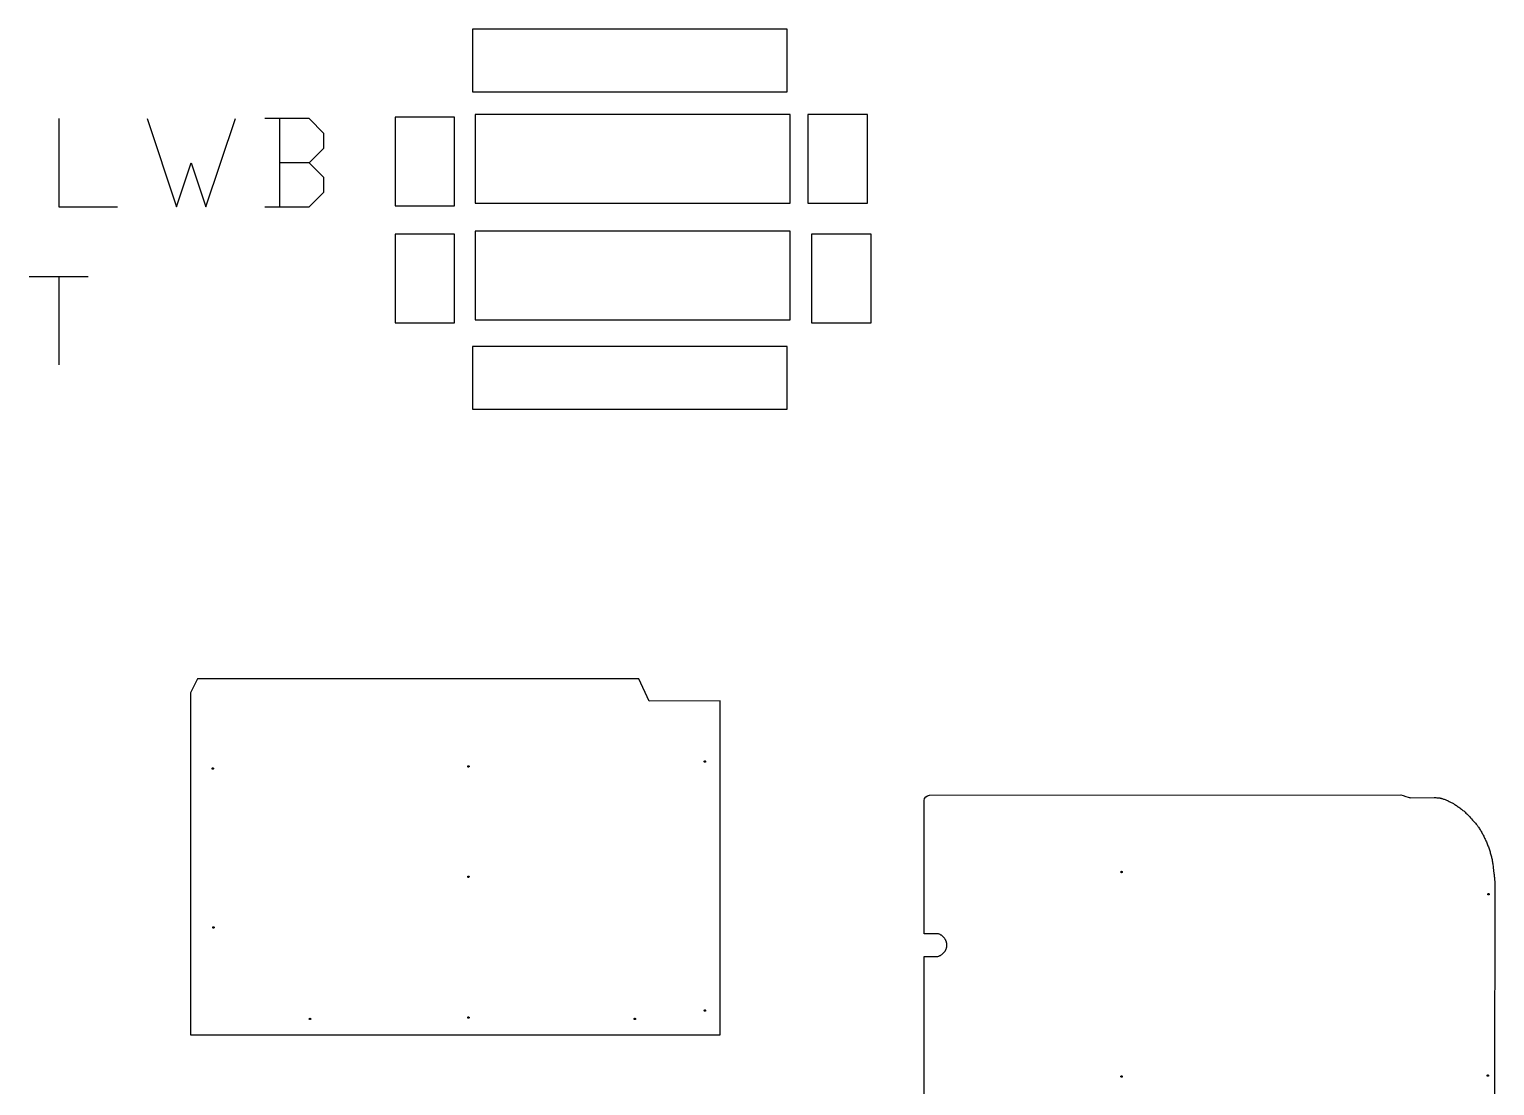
# Model space of a CAD drawing. Extents: x 643 to 7709, y -1308 to 5488.
# Drawn here: x 3183 to 7397, y 2451 to 5488 of the extents above; entities that cross this region are included whole.
import ezdxf

# ---------------------------------------------------------------- set-up
doc = ezdxf.new("R2010")
doc.units = 0
doc.layers.add('Default_Layer', color=1, linetype='CONTINUOUS')

msp = doc.modelspace()

# ---------------------------------------------------------------- linework, layer by layer
at = {"layer": 'Default_Layer'}
for points in [[(4458, 5308.1), (5363, 5308.1), (5363, 5488.1), (4458, 5488.1), (4458, 5308.1)], [(4235.5, 4980.1), (4406.5, 4980.1), (4406.5, 5235.1), (4235.5, 5235.1), (4235.5, 4980.1)], [(4466, 4988.6), (5371, 4988.6), (5371, 5243.6), (4466, 5243.6), (4466, 4988.6)], [(5422.5, 4988.1), (5593.5, 4988.1), (5593.5, 5243.1), (5422.5, 5243.1), (5422.5, 4988.1)], [(4235.5, 4644.1), (4406.5, 4644.1), (4406.5, 4899.1), (4235.5, 4899.1), (4235.5, 4644.1)], [(4466, 4652.6), (5371, 4652.6), (5371, 4907.6), (4466, 4907.6), (4466, 4652.6)], [(5433, 4644.1), (5604, 4644.1), (5604, 4899.1), (5433, 4899.1), (5433, 4644.1)], [(4458, 4396.1), (5363, 4396.1), (5363, 4576.1), (4458, 4576.1), (4458, 4396.1)], [(3646.6, 2596.6), (5170.1, 2596.6), (5170.1, 3557.6), (4966.1, 3556.6), (4936.1, 3620.6), (3667.1, 3620.6), (3646.6, 3580.6), (3646.6, 2596.6)], [(6324.5, 3067.1), (6324.7, 3067.1), (6324.9, 3067.1), (6325.1, 3067), (6325.3, 3067), (6325.5, 3066.9), (6325.7, 3066.8), (6325.8, 3066.7), (6325.9, 3066.5), (6326.1, 3066.4), (6326.2, 3066.3), (6326.3, 3066.1), (6326.4, 3065.9), (6326.4, 3065.7), (6326.5, 3065.5), (6326.5, 3065.3), (6326.5, 3065.1), (6326.5, 3064.9), (6326.5, 3064.7), (6326.4, 3064.5), (6326.4, 3064.4), (6326.3, 3064.2), (6326.2, 3064), (6326.1, 3063.9), (6325.9, 3063.7), (6325.8, 3063.6), (6325.7, 3063.5), (6325.5, 3063.4), (6325.3, 3063.3), (6325.1, 3063.2), (6324.9, 3063.2), (6324.7, 3063.1), (6324.5, 3063.1), (6324.3, 3063.1), (6324.1, 3063.2), (6323.9, 3063.2), (6323.8, 3063.3), (6323.6, 3063.4), (6323.4, 3063.5), (6323.3, 3063.6), (6323.1, 3063.7), (6323, 3063.9), (6322.9, 3064), (6322.8, 3064.2), (6322.7, 3064.4), (6322.6, 3064.5), (6322.6, 3064.7), (6322.5, 3064.9), (6322.5, 3065.1), (6322.5, 3065.3), (6322.6, 3065.5), (6322.6, 3065.7), (6322.7, 3065.9), (6322.8, 3066.1), (6322.9, 3066.3), (6323, 3066.4), (6323.1, 3066.5), (6323.3, 3066.7), (6323.4, 3066.8), (6323.6, 3066.9), (6323.8, 3067), (6323.9, 3067), (6324.1, 3067.1), (6324.3, 3067.1), (6324.5, 3067.1)], [(7379.5, 3003), (7379.7, 3003), (7379.9, 3003), (7380.1, 3002.9), (7380.3, 3002.9), (7380.5, 3002.8), (7380.7, 3002.7), (7380.8, 3002.6), (7380.9, 3002.4), (7381.1, 3002.3), (7381.2, 3002.2), (7381.3, 3002), (7381.4, 3001.8), (7381.4, 3001.6), (7381.5, 3001.4), (7381.5, 3001.2), (7381.5, 3001), (7381.5, 3000.8), (7381.5, 3000.6), (7381.4, 3000.4), (7381.4, 3000.3), (7381.3, 3000.1), (7381.2, 2999.9), (7381.1, 2999.8), (7380.9, 2999.6), (7380.8, 2999.5), (7380.7, 2999.4), (7380.5, 2999.3), (7380.3, 2999.2), (7380.1, 2999.1), (7379.9, 2999.1), (7379.7, 2999), (7379.5, 2999), (7379.3, 2999), (7379.1, 2999.1), (7378.9, 2999.1), (7378.8, 2999.2), (7378.6, 2999.3), (7378.4, 2999.4), (7378.3, 2999.5), (7378.1, 2999.6), (7378, 2999.8), (7377.9, 2999.9), (7377.8, 3000.1), (7377.7, 3000.3), (7377.6, 3000.4), (7377.6, 3000.6), (7377.5, 3000.8), (7377.5, 3001), (7377.5, 3001.2), (7377.6, 3001.4), (7377.6, 3001.6), (7377.7, 3001.8), (7377.8, 3002), (7377.9, 3002.2), (7378, 3002.3), (7378.1, 3002.4), (7378.3, 3002.6), (7378.4, 3002.7), (7378.6, 3002.8), (7378.8, 3002.9), (7378.9, 3002.9), (7379.1, 3003), (7379.3, 3003), (7379.5, 3003)], [(3990.6, 2644.6), (3990.8, 2644.6), (3991, 2644.5), (3991.2, 2644.5), (3991.4, 2644.4), (3991.6, 2644.3), (3991.7, 2644.2), (3991.9, 2644.1), (3992, 2644), (3992.2, 2643.9), (3992.3, 2643.7), (3992.4, 2643.5), (3992.5, 2643.4), (3992.5, 2643.2), (3992.6, 2643), (3992.6, 2642.8), (3992.6, 2642.6), (3992.6, 2642.4), (3992.6, 2642.2), (3992.5, 2642), (3992.5, 2641.8), (3992.4, 2641.6), (3992.3, 2641.5), (3992.2, 2641.3), (3992, 2641.2), (3991.9, 2641), (3991.7, 2640.9), (3991.6, 2640.8), (3991.4, 2640.7), (3991.2, 2640.7), (3991, 2640.6), (3990.8, 2640.6), (3990.6, 2640.6), (3990.4, 2640.6), (3990.2, 2640.6), (3990, 2640.7), (3989.8, 2640.7), (3989.7, 2640.8), (3989.5, 2640.9), (3989.3, 2641), (3989.2, 2641.2), (3989.1, 2641.3), (3989, 2641.5), (3988.9, 2641.6), (3988.8, 2641.8), (3988.7, 2642), (3988.7, 2642.2), (3988.6, 2642.4), (3988.6, 2642.6), (3988.6, 2642.8), (3988.7, 2643), (3988.7, 2643.2), (3988.8, 2643.4), (3988.9, 2643.5), (3989, 2643.7), (3989.1, 2643.9), (3989.2, 2644), (3989.3, 2644.1), (3989.5, 2644.2), (3989.7, 2644.3), (3989.8, 2644.4), (3990, 2644.5), (3990.2, 2644.5), (3990.4, 2644.6), (3990.6, 2644.6)], [(4924.6, 2644.6), (4924.8, 2644.6), (4925, 2644.5), (4925.2, 2644.5), (4925.4, 2644.4), (4925.6, 2644.3), (4925.7, 2644.2), (4925.9, 2644.1), (4926, 2644), (4926.2, 2643.9), (4926.3, 2643.7), (4926.4, 2643.5), (4926.5, 2643.4), (4926.5, 2643.2), (4926.6, 2643), (4926.6, 2642.8), (4926.6, 2642.6), (4926.6, 2642.4), (4926.6, 2642.2), (4926.5, 2642), (4926.5, 2641.8), (4926.4, 2641.6), (4926.3, 2641.5), (4926.2, 2641.3), (4926, 2641.2), (4925.9, 2641), (4925.7, 2640.9), (4925.6, 2640.8), (4925.4, 2640.7), (4925.2, 2640.7), (4925, 2640.6), (4924.8, 2640.6), (4924.6, 2640.6), (4924.4, 2640.6), (4924.2, 2640.6), (4924, 2640.7), (4923.8, 2640.7), (4923.7, 2640.8), (4923.5, 2640.9), (4923.3, 2641), (4923.2, 2641.2), (4923.1, 2641.3), (4923, 2641.5), (4922.9, 2641.6), (4922.8, 2641.8), (4922.7, 2642), (4922.7, 2642.2), (4922.6, 2642.4), (4922.6, 2642.6), (4922.6, 2642.8), (4922.7, 2643), (4922.7, 2643.2), (4922.8, 2643.4), (4922.9, 2643.5), (4923, 2643.7), (4923.1, 2643.9), (4923.2, 2644), (4923.3, 2644.1), (4923.5, 2644.2), (4923.7, 2644.3), (4923.8, 2644.4), (4924, 2644.5), (4924.2, 2644.5), (4924.4, 2644.6), (4924.6, 2644.6)], [(6324.5, 2478.9), (6324.7, 2478.9), (6324.9, 2478.8), (6325.1, 2478.8), (6325.3, 2478.7), (6325.5, 2478.6), (6325.7, 2478.5), (6325.8, 2478.4), (6325.9, 2478.3), (6326.1, 2478.1), (6326.2, 2478), (6326.3, 2477.8), (6326.4, 2477.7), (6326.4, 2477.5), (6326.5, 2477.3), (6326.5, 2477.1), (6326.5, 2476.9), (6326.5, 2476.7), (6326.5, 2476.5), (6326.4, 2476.3), (6326.4, 2476.1), (6326.3, 2475.9), (6326.2, 2475.8), (6326.1, 2475.6), (6325.9, 2475.5), (6325.8, 2475.3), (6325.7, 2475.2), (6325.5, 2475.1), (6325.3, 2475), (6325.1, 2475), (6324.9, 2474.9), (6324.7, 2474.9), (6324.5, 2474.9), (6324.3, 2474.9), (6324.1, 2474.9), (6323.9, 2475), (6323.8, 2475), (6323.6, 2475.1), (6323.4, 2475.2), (6323.3, 2475.3), (6323.1, 2475.5), (6323, 2475.6), (6322.9, 2475.8), (6322.8, 2475.9), (6322.7, 2476.1), (6322.6, 2476.3), (6322.6, 2476.5), (6322.5, 2476.7), (6322.5, 2476.9), (6322.5, 2477.1), (6322.6, 2477.3), (6322.6, 2477.5), (6322.7, 2477.7), (6322.8, 2477.8), (6322.9, 2478), (6323, 2478.1), (6323.1, 2478.3), (6323.3, 2478.4), (6323.4, 2478.5), (6323.6, 2478.6), (6323.8, 2478.7), (6323.9, 2478.8), (6324.1, 2478.8), (6324.3, 2478.9), (6324.5, 2478.9)], [(7377.5, 2481.8), (7377.7, 2481.8), (7377.9, 2481.7), (7378.1, 2481.7), (7378.3, 2481.6), (7378.5, 2481.5), (7378.7, 2481.4), (7378.8, 2481.3), (7378.9, 2481.2), (7379.1, 2481), (7379.2, 2480.9), (7379.3, 2480.7), (7379.4, 2480.6), (7379.4, 2480.4), (7379.5, 2480.2), (7379.5, 2480), (7379.5, 2479.8), (7379.5, 2479.6), (7379.5, 2479.4), (7379.4, 2479.2), (7379.4, 2479), (7379.3, 2478.8), (7379.2, 2478.7), (7379.1, 2478.5), (7378.9, 2478.4), (7378.8, 2478.2), (7378.7, 2478.1), (7378.5, 2478), (7378.3, 2477.9), (7378.1, 2477.9), (7377.9, 2477.8), (7377.7, 2477.8), (7377.5, 2477.8), (7377.3, 2477.8), (7377.1, 2477.8), (7376.9, 2477.9), (7376.8, 2477.9), (7376.6, 2478), (7376.4, 2478.1), (7376.3, 2478.2), (7376.1, 2478.4), (7376, 2478.5), (7375.9, 2478.7), (7375.8, 2478.8), (7375.7, 2479), (7375.6, 2479.2), (7375.6, 2479.4), (7375.5, 2479.6), (7375.5, 2479.8), (7375.5, 2480), (7375.6, 2480.2), (7375.6, 2480.4), (7375.7, 2480.6), (7375.8, 2480.7), (7375.9, 2480.9), (7376, 2481), (7376.1, 2481.2), (7376.3, 2481.3), (7376.4, 2481.4), (7376.6, 2481.5), (7376.8, 2481.6), (7376.9, 2481.7), (7377.1, 2481.7), (7377.3, 2481.8), (7377.5, 2481.8)]]:
    msp.add_lwpolyline(points, close=True, dxfattribs=at)
for points in [[(3268.2, 5231.3), (3268.2, 4977.3), (3437.5, 4977.3)], [(3522.2, 5231.3), (3606.8, 4977.3), (3649.2, 5104.3), (3691.5, 4977.3), (3776.2, 5231.3)], [(3987.8, 5104.3), (4030.2, 5146.6), (4030.2, 5188.9), (3987.8, 5231.3), (3860.8, 5231.3)], [(3903.2, 5231.3), (3903.2, 4977.3)], [(3860.8, 4977.3), (3987.8, 4977.3), (4030.2, 5019.6), (4030.2, 5061.9), (3987.8, 5104.3), (3903.2, 5104.3)], [(3183.5, 4777.7), (3352.8, 4777.7)], [(3268.2, 4777.7), (3268.2, 4523.7)]]:
    msp.add_lwpolyline(points, dxfattribs=at)
for points in [[(5128.1, 3382.6, -0.414214), (5126.1, 3380.6, -0.414214), (5124.1, 3382.6, -0.414214), (5126.1, 3384.6, -0.414214), (5128.1, 3382.6)], [(3713.1, 3362.6, -0.414214), (3711.1, 3360.6, -0.414214), (3709.1, 3362.6, -0.414214), (3711.1, 3364.6, -0.414214), (3713.1, 3362.6)], [(4448.1, 3368.6, -0.414214), (4446.1, 3366.6, -0.414214), (4444.1, 3368.6, -0.414214), (4446.1, 3370.6, -0.414214), (4448.1, 3368.6)], [(4448.1, 3051.6, -0.414214), (4446.1, 3049.6, -0.414214), (4444.1, 3051.6, -0.414214), (4446.1, 3053.6, -0.414214), (4448.1, 3051.6)], [(3715.1, 2905.6, -0.414214), (3713.1, 2903.6, -0.414214), (3711.1, 2905.6, -0.414214), (3713.1, 2907.6, -0.414214), (3715.1, 2905.6)], [(5128.1, 2666.6, -0.414214), (5126.1, 2664.6, -0.414214), (5124.1, 2666.6, -0.414214), (5126.1, 2668.6, -0.414214), (5128.1, 2666.6)], [(4448.1, 2646.6, -0.414214), (4446.1, 2644.6, -0.414214), (4444.1, 2646.6, -0.414214), (4446.1, 2648.6, -0.414214), (4448.1, 2646.6)]]:
    msp.add_lwpolyline(points, format="xyb", close=True, dxfattribs=at)
msp.add_lwpolyline([(5756.6, 2359.7), (5756.6, 2822.2), (5795.9, 2822.2), (5797.5, 2822.7), (5799, 2823.3), (5800.5, 2824), (5802, 2824.7), (5803.4, 2825.4), (5804.7, 2826.1), (5806, 2826.9), (5807.2, 2827.8), (5808.4, 2828.6), (5809.5, 2829.5), (5810.6, 2830.4), (5811.7, 2831.4), (5812.7, 2832.4), (5813.6, 2833.4), (5814.5, 2834.4), (5815.3, 2835.4), (5816.1, 2836.5), (5816.8, 2837.6), (5817.5, 2838.7), (5818.2, 2839.8), (5818.8, 2841), (5819.3, 2842.1), (5819.8, 2843.3), (5820.2, 2844.5), (5820.6, 2845.7), (5821, 2846.9), (5821.3, 2848.1), (5821.5, 2849.4), (5821.7, 2850.6), (5821.8, 2851.8), (5821.9, 2853.1), (5822, 2854.3), (5822, 2855.6), (5821.9, 2856.8), (5821.8, 2858), (5821.7, 2859.3), (5821.5, 2860.5), (5821.3, 2861.7), (5821, 2863), (5820.6, 2864.2), (5820.2, 2865.4), (5819.8, 2866.6), (5819.3, 2867.7), (5818.8, 2868.9), (5818.2, 2870.1), (5817.6, 2871.2), (5816.9, 2872.3), (5816.2, 2873.4), (5815.4, 2874.5), (5814.6, 2875.6), (5813.7, 2876.6), (5812.8, 2877.6), (5811.8, 2878.6), (5810.8, 2879.5), (5809.8, 2880.5), (5808.7, 2881.4), (5807.5, 2882.2), (5806.3, 2883.1), (5805.1, 2883.9), (5803.8, 2884.6), (5802.4, 2885.4), (5801, 2886.1), (5799.6, 2886.7), (5798.1, 2887.4), (5756.9, 2887.4), (5756.9, 3270.8, -0.413925), (5771.9, 3285.8), (7127.1, 3287.2), (7134.1, 3285), (7141.4, 3282.7), (7148.2, 3280.6), (7151.1, 3279.7), (7153.7, 3278.9), (7154.9, 3278.4), (7154.9, 3278.4), (7223.5, 3279.2), (7224.7, 3279.1), (7225.9, 3279), (7228.2, 3278.9), (7230.5, 3278.8), (7232.9, 3278.7), (7234.1, 3278.6), (7235.2, 3278.5), (7236.4, 3278.4), (7237.5, 3278.3), (7238.7, 3278.2), (7239.9, 3278), (7241, 3277.8), (7242.1, 3277.5), (7243.4, 3277.2), (7244.8, 3276.7), (7246.5, 3276.2), (7248.3, 3275.6), (7250.3, 3274.9), (7252.4, 3274.1), (7254.5, 3273.2), (7256.8, 3272.3), (7259.1, 3271.4), (7261.4, 3270.4), (7263.8, 3269.4), (7266.1, 3268.3), (7268.3, 3267.2), (7270.5, 3266.2), (7272.6, 3265.1), (7274.6, 3264), (7276.6, 3262.9), (7278.7, 3261.7), (7280.8, 3260.4), (7283, 3259), (7285.2, 3257.6), (7287.5, 3256.1), (7289.9, 3254.5), (7292.2, 3252.9), (7294.6, 3251.2), (7296.9, 3249.5), (7299.2, 3247.8), (7301.5, 3246), (7303.8, 3244.2), (7306, 3242.4), (7308.2, 3240.6), (7310.2, 3238.8), (7311.3, 3237.9), (7312.4, 3236.8), (7314.7, 3234.6), (7317.2, 3232.2), (7319.9, 3229.6), (7322.6, 3226.8), (7325.4, 3223.9), (7328.2, 3220.8), (7331.1, 3217.7), (7333.9, 3214.6), (7336.7, 3211.4), (7339.4, 3208.3), (7342, 3205.2), (7344.5, 3202.2), (7345.7, 3200.8), (7346.8, 3199.4), (7347.9, 3198), (7348.9, 3196.6), (7349.8, 3195.3), (7350.7, 3194.1), (7352.4, 3191.6), (7354.1, 3189.1), (7355.7, 3186.6), (7357.3, 3184), (7358.8, 3181.4), (7360.3, 3178.8), (7361.8, 3176.2), (7363.2, 3173.5), (7364.6, 3170.8), (7365.9, 3168.1), (7367.2, 3165.4), (7368.5, 3162.7), (7369.8, 3160), (7371, 3157.2), (7372.2, 3154.5), (7373.4, 3151.7), (7374.6, 3149), (7375.8, 3146.2), (7376.9, 3143.3), (7378, 3140.4), (7379.1, 3137.5), (7380.1, 3134.6), (7381.1, 3131.7), (7382.1, 3128.8), (7383.1, 3125.9), (7384, 3123), (7384.8, 3120.1), (7385.7, 3117.3), (7386.5, 3114.4), (7387.2, 3111.7), (7387.9, 3108.9), (7388.5, 3106.3), (7388.8, 3104.9), (7389.1, 3103.5), (7389.7, 3100.7), (7390.2, 3097.7), (7390.8, 3094.6), (7391.2, 3091.5), (7391.7, 3088.4), (7392.1, 3085.3), (7392.5, 3082.2), (7392.8, 3079.3), (7393.2, 3076.4), (7393.7, 3071.1), (7394.2, 3066.6), (7394.4, 3064.8), (7394.6, 3063.3), (7395, 3060.5), (7395.4, 3057.7), (7395.8, 3055), (7396.1, 3052.2), (7396.5, 3049.5), (7396.8, 3046.7), (7397, 3043.9), (7397.1, 3042.5), (7397.2, 3041.2), (7397.3, 3039.8), (7397.3, 3036.8), (7397.3, 3025.4), (7397.3, 2983.5), (7397.3, 2918.5), (7397.3, 2833.7), (7397.2, 2617.3), (7397, 2359.7)], format="xyb", dxfattribs=at)

doc.saveas('drawing.dxf')
